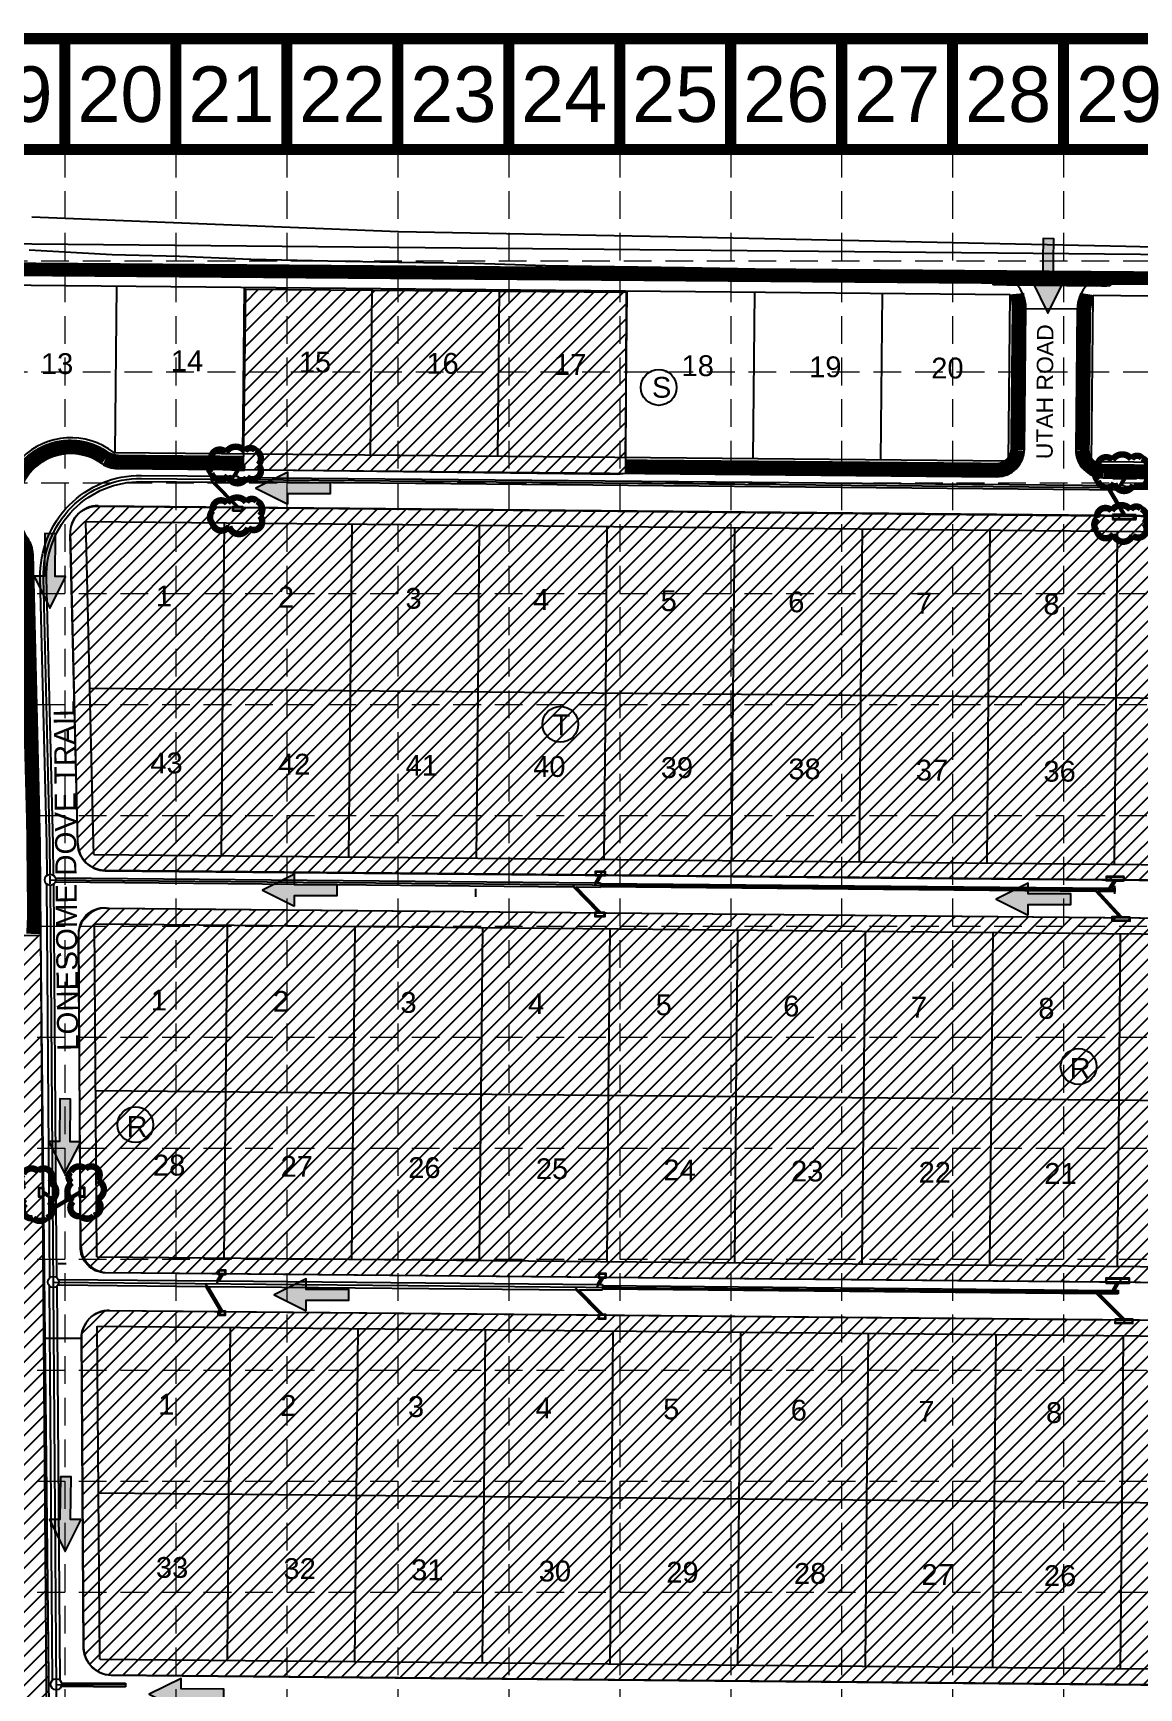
# Model space of a CAD drawing. Header units: feet. Extents: x 715 to 5843, y 11803 to 15011.
# Drawn here: x 2297 to 3094, y 13818 to 15011 of the extents above; entities that cross this region are included whole.
import ezdxf
from ezdxf.enums import TextEntityAlignment as Align

# ---------------------------------------------------------------- set-up
doc = ezdxf.new("R2010")
doc.units = ezdxf.units.FT
doc.header["$LTSCALE"] = 20
doc.header["$MEASUREMENT"] = 0
for name, pattern in [('DASHED', [1.1, 0.85, -0.25]), ('HIDDEN', [0.375, 0.25, -0.125]), ('PHANTOM', [2.5, 1.25, -0.25, 0.25, -0.25, 0.25, -0.25]), ('PROPERTY', [2.6, 2, -0.15, 0.1, -0.1, 0.1, -0.15])]:
    doc.linetypes.add(name, pattern=pattern)
doc.layers.get('0').update_dxf_attribs({"linetype": 'CONTINUOUS'})
for name, color, linetype in [('ARROWS', 252, 'CONTINUOUS'), ('BASE', 7, 'CONTINUOUS'), ('BLOCKNO', 3, 'CONTINUOUS'), ('BOUNDARY', 6, 'PHANTOM'), ('CLSTM2', 1, 'CONTINUOUS'), ('EROSION BLANKET', 84, 'CONTINUOUS'), ('EXCURB', 1, 'CONTINUOUS'), ('FUTLOTNUMBER', 1, 'CONTINUOUS'), ('GRID', 254, 'HIDDEN'), ('LEGEND', 7, 'CONTINUOUS'), ('LIMITS OF DISTURBANCE', 1, 'DASHED'), ('LL', 2, 'PROPERTY'), ('LOTNO', 2, 'CONTINUOUS'), ('PIPE1', 3, 'CONTINUOUS'), ('PROPCURB', 3, 'CONTINUOUS'), ('PROPROW', 4, 'PHANTOM'), ('ROAD', 2, 'CONTINUOUS'), ('SODDED LOT', 2, 'CONTINUOUS'), ('STNAME', 4, 'CONTINUOUS'), ('STORM', 5, 'CONTINUOUS')]:
    doc.layers.add(name, color=color, linetype=linetype)
doc.styles.get("Standard").update_dxf_attribs({"font": 'ARIAL.TTF'})

# ---------------------------------------------------------------- blocks, each defined once
blk = doc.blocks.new('STA')
blk.add_line((0, -0.49), (0, 0.49))
blk = doc.blocks.new('arrow')
blk.add_lwpolyline([(-67, -25.4), (-59.3, -25.4), (-59.6, -56.1), (-51.9, -56.2), (-51.6, -25.5), (-44, -25.5), (-55.3, -2.4), (-67, -25.4)], close=True)
at = {"color": 254}
for points in [[(-44, -25.5), (-67, -25.4), (-55.3, -2.4), (-67, -25.4)], [(-59.6, -56.1), (-51.9, -56.2), (-59.3, -25.4), (-51.6, -25.5)]]:
    blk.add_solid(points, dxfattribs=at)

msp = doc.modelspace()

# ---------------------------------------------------------------- hatches: boundary and pattern name
at = {"layer": 'SODDED LOT'}
h = msp.add_hatch(dxfattribs=at)
h.set_pattern_fill('ANSI31', color=256, scale=60, style=0)
h.paths.add_polyline_path([(2724, 14693.7), (2724.5, 14824), (2449.7, 14826.2), (2448, 14696.4), (2717.8, 14693.1)])
h = msp.add_hatch(dxfattribs=at)
h.set_pattern_fill('ANSI31', color=256, scale=60, style=0)
edge = h.paths.add_edge_path()
edge.add_line((3672.1, 13922.5), (3675.8, 14334.5))
edge.add_line((3675.8, 14334.5), (3677.6, 14341.1))
edge.add_line((3677.6, 14341.1), (3680.5, 14346.2))
edge.add_arc((3647.5, 14367.4), 39.2, 327.2409, 411.1692)
edge.add_arc((3649, 14365.9), 39.5, 54.2725, 121.9994)
edge.add_line((3628.1, 14399.4), (3618.7, 14395.5))
edge.add_line((3618.7, 14395.5), (2347.8, 14407.2))
edge.add_arc((2348.6, 14427.1), 20, 183.5482, 267.5062, ccw=False)
edge.add_line((2328.7, 14425.9), (2323.5, 14651.7))
edge.add_arc((2342.3, 14651), 18.8, 93.9173, 177.8794, ccw=False)
edge.add_line((2341, 14669.8), (3220.9, 14661.4))
edge.add_line((3220.9, 14661.4), (3901, 14655.5))
edge.add_arc((3899, 14636), 19.6, 2.6768, 84.3639, ccw=False)
edge.add_line((3918.6, 14636.9), (3918.6, 14610.3))
edge.add_arc((4253.7, 14609.5), 335.1, 179.87, 224.4724)
edge.add_arc((3997.3, 14362.4), 21.2, -29.8356, 35.5626, ccw=False)
edge.add_arc((4232.9, 14200.7), 264.7, 145.1491, 179.2381)
edge.add_arc((4826, 14252.8), 859.1, 183.2476, 201.7324)
edge.add_arc((4009.6, 13929.1), 19.2, -74.5963, 16.9561, ccw=False)
edge.add_arc((3927.8, 14305.9), 404.7, 273.2111, 282.3983, ccw=False)
edge.add_line((3950.4, 13901.8), (3691.6, 13904.7))
edge.add_arc((3691.8, 13924.6), 19.9, 188.3, 269.3744, ccw=False)
edge.add_line((3672.1, 13921.7), (3672.1, 13922.2))
edge.add_line((3672.1, 13922.2), (3672.1, 13922.5))
h = msp.add_hatch(dxfattribs=at)
h.set_pattern_fill('ANSI31', color=256, scale=60, style=0)
edge = h.paths.add_edge_path()
edge.add_line((3646.7, 14131.4), (3646.7, 14122.3))
edge.add_arc((3629.5, 14122.3), 17.2, -93.1521, 0, ccw=False)
edge.add_line((3628.6, 14105.2), (2348.8, 14117.1))
edge.add_arc((2349, 14135.4), 18.2, 176.8624, 269.4644, ccw=False)
edge.add_line((2330.8, 14136.4), (2329.5, 14361.8))
edge.add_arc((2348, 14361.9), 18.5, 79.6783, 180.34, ccw=False)
edge.add_line((2351.3, 14380.1), (3631.7, 14368.1))
edge.add_line((3631.7, 14368.1), (3640.5, 14364.8))
edge.add_line((3640.5, 14364.8), (3646.4, 14358.3))
edge.add_line((3646.4, 14358.3), (3648.6, 14353))
edge.add_line((3648.6, 14353), (3646.9, 14133.2))
edge.add_line((3646.9, 14133.2), (3646.7, 14131.4))
h = msp.add_hatch(dxfattribs=at)
h.set_pattern_fill('ANSI31', color=256, scale=60, style=0)
h.paths.add_polyline_path([(2310, 13624.8), (2302.1, 14360.3), (2170.9, 14359.3), (2176.3, 13623.3)])
h = msp.add_hatch(dxfattribs=at)
h.set_pattern_fill('ANSI31', color=256, scale=60, style=0)
edge = h.paths.add_edge_path()
edge.add_line((2348.9, 14089.9), (3628, 14078.1))
edge.add_arc((3626.7, 14058.7), 19.4, 3.6114, 86.0672, ccw=False)
edge.add_line((3646, 14060), (3641.5, 13545.1))
edge.add_arc((3621.7, 13545.3), 19.7, 273.7239, 359.4937, ccw=False)
edge.add_line((3623, 13525.6), (3392.9, 13527.8))
edge.add_arc((3393, 13547.8), 20, 183.0831, 269.4537, ccw=False)
edge.add_line((3373.1, 13546.8), (3371.6, 13757.6))
edge.add_line((3371.6, 13757.6), (3373.1, 13764.2))
edge.add_line((3373.1, 13764.2), (3377.8, 13772.1))
edge.add_arc((3343.5, 13789.8), 38.7, 332.7867, 482.3077)
edge.add_arc((3309.6, 13838.6), 20.9, 280.6255, 309.2833, ccw=False)
edge.add_line((3313.4, 13818.1), (2352.1, 13827.1))
edge.add_arc((2353, 13847.2), 20.1, 183.6401, 267.3303, ccw=False)
edge.add_line((2333, 13845.9), (2331.4, 14072.1))
edge.add_arc((2351.5, 14069.9), 20.2, 104.2491, 173.7149, ccw=False)
edge.add_line((2346.6, 14089.5), (2348.2, 14089.8))
edge.add_line((2348.2, 14089.8), (2348.9, 14089.9))

# ---------------------------------------------------------------- linework, layer by layer
at = {"color": 7}
for points in [[(2615.5, 14394.1), (2615.4, 14388.2)], [(2314.6, 14123.9), (2320.4, 14123.9)], [(2315.5, 14123.9), (2320.4, 14123.9)]]:
    msp.add_lwpolyline(points, dxfattribs=at)
at = {"layer": 'BASE', "const_width": 8}
for points in [[(719.5, 11807), (5839.5, 11807), (5839.5, 15007), (719.5, 15007)], [(799.3, 11887), (5759.7, 11886.8), (5759.6, 14927), (800.3, 14927.1)]]:
    msp.add_lwpolyline(points, close=True, dxfattribs=at)
for points in [[(2319.5, 14927), (2319.5, 15007)], [(2399.5, 14927), (2399.5, 15007)], [(2479.5, 14927), (2479.5, 15007)], [(2559.5, 14927), (2559.5, 15007)], [(2639.5, 14927), (2639.5, 15007)], [(2719.5, 14927), (2719.5, 15007)], [(2799.5, 14927), (2799.5, 15007)], [(2879.5, 14927), (2879.5, 15007)], [(2959.5, 14927), (2959.5, 15007)], [(3039.5, 14927), (3039.5, 15007)]]:
    msp.add_lwpolyline(points, dxfattribs=at)
at = {"layer": 'BOUNDARY', "color": 7, "linetype": 'Continuous'}
msp.add_line((2159.4, 14860.4), (4109.2, 14842.2), dxfattribs=at)
at = {"layer": 'CLSTM2', "color": 5}
for p, q in [((2988.6, 14831), (2988.6, 14829.5)), ((2998.6, 14830.9), (2988.6, 14831)), ((2998.6, 14830.9), (2998.6, 14829.4)), ((2998.6, 14829.4), (2988.6, 14829.5)), ((2998.6, 14830.1), (3063.2, 14829.5)), ((3063.2, 14830.3), (3063.2, 14828.8)), ((3073.2, 14830.2), (3063.2, 14830.3)), ((3073.2, 14828.7), (3063.2, 14828.8)), ((3073.2, 14830.2), (3073.2, 14828.7))]:
    msp.add_line(p, q, dxfattribs=at)
for points in [[(2998.6, 14830.1, 0.15), (2988.6, 14830.2, 4.327068)], [(2998.6, 14830.1, -0.15), (2988.6, 14830.2, -17.30884)], [(3063.2, 14829.5, -0.15), (3073.2, 14829.4, -0.298014)], [(3063.2, 14829.5, 0.15), (3073.2, 14829.4, -0.564383)]]:
    msp.add_lwpolyline(points, format="xyb", dxfattribs=at)
at = {"layer": 'EROSION BLANKET', "const_width": 10}
for points in [[(3006.2, 14823.1), (3007.1, 14814), (3006, 14710.1, -0.385732), (2991.3, 14696.3), (2724.2, 14698.7)], [(3056.2, 14822.9), (3054.4, 14811.6), (3053.4, 14709.9, 0.393818), (3068.1, 14695.4), (3335.8, 14693)], [(2296.6, 14361.5), (2297.2, 14375.3), (2296.5, 14441.3), (2295.1, 14495), (2293, 14572.3), (2291.7, 14636), (2290.9, 14639.9), (2288.5, 14643.8), (2283.5, 14652.4), (2280.6, 14662.4), (2280.6, 14675.9, -0.567201), (2349.1, 14704.6, 0.103716), (2358.8, 14702.1), (2447.8, 14701.3)]]:
    msp.add_lwpolyline(points, format="xyb", dxfattribs=at)
at = {"layer": 'EXCURB', "color": 7}
for p, q in [((2331.4, 14069.9), (2333, 13846.9)), ((2352.8, 13827.1), (3310.2, 13818.1))]:
    msp.add_line(p, q, dxfattribs=at)
msp.add_lwpolyline([(2334.7, 13558.3, -0.126663), (2307.4, 13661.2), (2304.4, 14069.7)], format="xyb", dxfattribs=at)
msp.add_arc((2353, 13847.1), 20, 180.4253, 269.4664, dxfattribs=at)
at = {"layer": 'GRID', "color": 252, "linetype": 'HIDDEN', "lineweight": 0, "ltscale": 4}
for p, q in [((2319.5, 14927), (2319.5, 12126.7)), ((2399.5, 14927), (2399.5, 12126.7)), ((2479.5, 14927), (2479.5, 12126.7)), ((2559.5, 14927), (2559.5, 12126.7)), ((2639.5, 14927), (2639.5, 12126.7)), ((2719.5, 14927), (2719.5, 12126.7)), ((2799.5, 14927), (2799.5, 12126.7)), ((2879.5, 14927), (2879.5, 12126.7)), ((2959.5, 14927), (2959.5, 12126.7)), ((3039.5, 14927), (3039.5, 12126.7)), ((802.4, 14846.7), (5762.4, 14846.7)), ((802.4, 14766.7), (5762.4, 14766.7)), ((802.4, 14686.7), (5762.4, 14686.7)), ((799.5, 14607), (5759.5, 14607)), ((799.5, 14527), (5759.5, 14527)), ((799.5, 14447), (5759.5, 14447)), ((799.5, 14367), (5759.5, 14367)), ((799.5, 14287), (5759.5, 14287)), ((799.5, 14207), (5759.5, 14207)), ((799.5, 14127), (5759.5, 14127)), ((799.5, 14047), (5759.5, 14047)), ((799.5, 13967), (5759.5, 13967)), ((799.5, 13887), (5759.5, 13887))]:
    msp.add_line(p, q, dxfattribs=at)
at = {"layer": 'LEGEND', "color": 170, "ltscale": 100, "const_width": 4.65}
for points in [[(2435.6, 14708.7, 0.520567), (2435.6, 14708.7, 0.765195), (2425.1, 14703.4, 0.417879), (2425, 14693.9, 0.6649), (2437, 14692.1, 0.744833), (2450.6, 14690.9, 0.975642), (2459, 14699.7, 0.520567), (2456.9, 14710.2, 0.520567), (2449.2, 14709.5, 0.540264), (2435.6, 14708.7)], [(3074.8, 14703.2, 0.520567), (3074.8, 14703.2, 0.765195), (3064.2, 14697.9, 0.417879), (3064.2, 14688.3, 0.6649), (3076.2, 14686.5, 0.744833), (3089.8, 14685.4, 0.975642), (3098.2, 14694.1, 0.520567), (3096.1, 14704.6, 0.520567), (3088.4, 14703.9, 0.540264), (3074.8, 14703.2)], [(2436.6, 14672.1, 0.520567), (2436.6, 14672.1, 0.765195), (2426.1, 14666.8, 0.417879), (2426, 14657.3, 0.6649), (2438, 14655.4, 0.744833), (2451.6, 14654.3, 0.975642), (2460, 14663, 0.520567), (2457.9, 14673.5, 0.520567), (2450.2, 14672.8, 0.540264), (2436.6, 14672.1)], [(3074.2, 14666.6, 0.520567), (3074.2, 14666.6, 0.765195), (3063.7, 14661.3, 0.417879), (3063.6, 14651.8, 0.6649), (3075.6, 14649.9, 0.744833), (3089.2, 14648.8, 0.975642), (3097.6, 14657.5, 0.520567), (3095.5, 14668, 0.520567), (3087.8, 14667.3, 0.540264), (3074.2, 14666.6)], [(2291.1, 14167, 0.520567), (2291.1, 14167, 0.765195), (2296.5, 14156.6, 0.417879), (2306.1, 14156.6, 0.6649), (2307.7, 14168.7, 0.744833), (2308.7, 14182.2, 0.975642), (2299.9, 14190.6, 0.520567), (2289.4, 14188.4, 0.520567), (2290.2, 14180.7, 0.540264), (2291.1, 14167)], [(2325.4, 14168.6, 0.520567), (2325.4, 14168.6, 0.765195), (2330.8, 14158.1, 0.417879), (2340.3, 14158.2, 0.6649), (2342, 14170.2, 0.744833), (2343, 14183.8, 0.975642), (2334.2, 14192.1, 0.520567), (2323.7, 14189.9, 0.520567), (2324.5, 14182.2, 0.540264), (2325.4, 14168.6)]]:
    msp.add_lwpolyline(points, format="xyb", close=True, dxfattribs=at)
at = {"layer": 'LIMITS OF DISTURBANCE', "ltscale": 6, "const_width": 10}
msp.add_lwpolyline([(2147.1, 14841.8), (4325.8, 14824.6), (4322.5, 14276, 0.228823), (4530.4, 13839, -0.181001), (4660.5, 13495.5), (4695.2, 12495.4, -0.27885), (4681.9, 12465.4), (4515.1, 12446.5, 0.033187), (4191.3, 12362.9, -0.030388), (3906.8, 12323), (2834.2, 12313.7), (2788.1, 12341.4), (2766.9, 12383.1), (2741.2, 12424.4), (2621.6, 12595.7), (2453.2, 12924.8), (2440.4, 13153.4), (2304.9, 13448.8), (2166.2, 13622.5), (2152.1, 14841)], format="xyb", close=True, dxfattribs=at)
at = {"layer": 'LL', "color": 7, "linetype": 'Continuous'}
for p, q in [((2355.8, 14708.6), (2356.9, 14828.6)), ((2447.8, 14707.7), (2448.9, 14827.7)), ((2539.8, 14706.8), (2540.9, 14826.8)), ((2631.7, 14706), (2632.9, 14826)), ((2723.7, 14705.1), (2724.9, 14825.1)), ((2815.7, 14704.3), (2816.9, 14824.3)), ((2907.7, 14703.4), (2908.9, 14823.4)), ((2433.4, 14537.8), (2434.5, 14657.8)), ((2525.4, 14537), (2526.5, 14657)), ((2617.4, 14536.1), (2618.5, 14656.1)), ((2709.4, 14535.3), (2710.5, 14655.3)), ((2801.4, 14534.4), (2802.5, 14654.4)), ((2893.4, 14533.5), (2894.5, 14653.5)), ((2985.4, 14532.7), (2986.5, 14652.7)), ((3077.4, 14531.8), (3078.5, 14651.8)), ((2337.5, 14538.7), (3918, 14524)), ((2432.3, 14417.8), (2433.4, 14537.8)), ((2524.3, 14417), (2525.4, 14537)), ((2616.3, 14416.1), (2617.4, 14536.1)), ((2708.3, 14415.3), (2709.4, 14535.3)), ((2800.3, 14414.4), (2801.4, 14534.4)), ((2892.3, 14413.6), (2893.4, 14533.5)), ((2984.3, 14412.7), (2985.4, 14532.7)), ((3076.3, 14411.8), (3077.4, 14531.8)), ((2435.6, 14247.8), (2436.7, 14367.8)), ((2527.6, 14246.9), (2528.7, 14366.9)), ((2619.5, 14246.1), (2620.7, 14366.1)), ((2711.5, 14245.2), (2712.7, 14365.2)), ((2803.5, 14244.4), (2804.7, 14364.4)), ((2895.5, 14243.5), (2896.7, 14363.5)), ((2987.5, 14242.7), (2988.7, 14362.7)), ((3079.5, 14241.8), (3080.6, 14361.8)), ((2341.6, 14248.7), (3636.4, 14236.6)), ((2434.4, 14127.8), (2435.6, 14247.8)), ((2526.4, 14126.9), (2527.6, 14246.9)), ((2618.4, 14126.1), (2619.5, 14246.1)), ((2710.4, 14125.2), (2711.5, 14245.2)), ((2802.4, 14124.4), (2803.5, 14244.4)), ((2894.4, 14123.5), (2895.5, 14243.5)), ((2986.4, 14122.7), (2987.5, 14242.7)), ((3078.4, 14121.8), (3079.5, 14241.8)), ((2437.7, 13957.8), (2438.8, 14077.8)), ((2529.7, 13956.9), (2530.8, 14076.9)), ((2621.7, 13956.1), (2622.8, 14076)), ((2713.7, 13955.2), (2714.8, 14075.2)), ((2805.7, 13954.3), (2806.8, 14074.3)), ((2897.7, 13953.5), (2898.8, 14073.5)), ((2989.7, 13952.6), (2990.8, 14072.6)), ((3081.7, 13951.8), (3082.8, 14071.8)), ((2343.7, 13958.6), (3633.7, 13946.6)), ((2436.6, 13837.8), (2437.7, 13957.8)), ((2528.6, 13836.9), (2529.7, 13956.9)), ((2620.6, 13836.1), (2621.7, 13956.1)), ((2712.6, 13835.2), (2713.7, 13955.2)), ((2804.6, 13834.3), (2805.7, 13954.3)), ((2896.6, 13833.5), (2897.7, 13953.5)), ((2988.6, 13832.6), (2989.7, 13952.6)), ((3080.6, 13831.8), (3081.7, 13951.8))]:
    msp.add_line(p, q, dxfattribs=at)
at = {"layer": 'LOTNO', "color": 7}
for centre in [(2747.6, 14755.5), (2676.7, 14512.7), (3050.3, 14265.9), (2370.3, 14223.9)]:
    msp.add_circle(centre, 12.9, dxfattribs=at)
at = {"layer": 'PIPE1', "color": 5}
for p, q in [((2998.6, 14830.9), (3063.2, 14830.3)), ((2998.6, 14829.4), (3063.2, 14828.8))]:
    msp.add_line(p, q, dxfattribs=at)
at = {"layer": 'PROPCURB', "color": 7}
for p, q in [((3011.3, 14711), (3012.3, 14812.7)), ((3049.3, 14812), (3012.3, 14812.3)), ((3049.3, 14812), (3048.3, 14710.6)), ((2357.4, 14697), (2991.1, 14691.1)), ((3068.1, 14690.4), (3884.7, 14682.8)), ((2343.4, 14670.2), (3898.9, 14655.7)), ((2328.7, 14426.6), (2323.2, 14649.7)), ((2301.7, 14426.4), (2296.5, 14635.3)), ((2304.4, 14069.7), (2301.7, 14426.4)), ((2348.5, 14407.1), (3614.8, 14395.3)), ((2349.4, 14380.1), (3629.1, 14368.2)), ((2330.9, 14136.9), (2329.2, 14360)), ((3626.6, 14105.2), (2350.7, 14117.1)), ((2351.6, 14090.1), (3626.4, 14078.2)), ((2331.4, 14069.9), (2304.4, 14069.7))]:
    msp.add_line(p, q, dxfattribs=at)
for centre, radius, start, end in [((2987.3, 14812.9), 25, 359.4664, 89.4815), ((3074.3, 14811.7), 25, 88.9157, 179.4664), ((2323.8, 14669.3), 38.5, 54.7331, 216.1566), ((2357.6, 14717), 20, 234.7331, 269.4664), ((2991.3, 14711.1), 20, 269.4664, 359.4664), ((3068.3, 14710.4), 20, 179.4664, 269.4664), ((2343.2, 14650.2), 20, 89.4664, 181.4233), ((2276.5, 14634.8), 20, 1.4233, 36.1566), ((2348.7, 14427.1), 20, 181.4233, 269.4664), ((2349.2, 14360.1), 20, 89.4664, 180.4253), ((2350.9, 14137.1), 20, 180.4253, 269.4664), ((2351.4, 14070.1), 20, 89.4664, 180.4253)]:
    msp.add_arc(centre, radius, start, end, dxfattribs=at)
at = {"layer": 'PROPROW', "color": 7, "linetype": 'Continuous'}
for p, q in [((2160.2, 14830.4), (3000.9, 14822.6)), ((2999.7, 14702.6), (3000.9, 14822.6)), ((3059.7, 14702), (3060.8, 14822)), ((3060.8, 14822), (4108.9, 14812.2)), ((2354.7, 14708.6), (2999.7, 14702.6)), ((3887.6, 14694.3), (3059.7, 14702)), ((2340.2, 14427), (2334.5, 14658.8)), ((2334.5, 14658.8), (3907.3, 14644.1)), ((2340.3, 14418.7), (2340.2, 14427)), ((2340.3, 14418.7), (3617.8, 14406.8)), ((2340.7, 14368.7), (3637.5, 14356.6)), ((2342.4, 14128.7), (2340.7, 14368.7)), ((2342.4, 14128.7), (3635.2, 14116.6)), ((2342.8, 14078.7), (3634.8, 14066.6)), ((2344.6, 13838.6), (2342.8, 14078.7))]:
    msp.add_line(p, q, dxfattribs=at)
msp.add_lwpolyline([(2344.6, 13838.6), (3313.1, 13829.6, -0.880654), (3383.1, 13759.3), (3384.3, 13538.9)], format="xyb", dxfattribs=at)
msp.add_arc((2323.8, 14669.3), 50, 51.7943, 219.0954, dxfattribs=at)
at = {"layer": 'ROAD', "color": 7}
for p, q in [((2353.5, 14851.2), (2293.6, 14854.6)), ((2402, 14849.9), (2353.5, 14851.2)), ((2453.6, 14847.8), (2402, 14849.9)), ((2509, 14846.6), (2453.6, 14847.8)), ((2559.7, 14845.7), (2509, 14846.6)), ((2614.7, 14844.8), (2559.7, 14845.7)), ((2666, 14843.3), (2614.7, 14844.8)), ((2715.7, 14842.6), (2666, 14843.3)), ((2766.2, 14841.8), (2715.7, 14842.6)), ((2817.2, 14840.8), (2766.2, 14841.8)), ((2868.4, 14840.1), (2817.2, 14840.8)), ((2928, 14839.7), (2868.4, 14840.1)), ((2982.1, 14838), (2928, 14839.7)), ((2987.5, 14837.9), (2982.1, 14838)), ((3083.9, 14836.6), (3074.7, 14836.7)), ((3137.4, 14835.1), (3083.9, 14836.6))]:
    msp.add_line(p, q, dxfattribs=at)
for points in [[(2295.7, 14878.5), (2559.9, 14868), (2767.4, 14864.1), (2982.3, 14859.6), (3084.3, 14857.5), (3286.4, 14852.5), (3590.6, 14848.9), (3689.5, 14848.8), (3740.4, 14848.1), (3895.3, 14849.4), (4056.2, 14847.5), (4273, 14846.5)], [(3074.7, 14836.7), (3034.4, 14837.5), (2987.5, 14837.9)]]:
    msp.add_lwpolyline(points, dxfattribs=at)
at = {"layer": 'SODDED LOT'}
for points in [[(2724, 14693.7), (2724.5, 14824), (2449.7, 14826.2), (2448, 14696.4), (2717.8, 14693.1)], [(2310, 13624.8), (2302.1, 14360.3), (2170.9, 14359.3), (2176.3, 13623.3), (2310, 13624.8)]]:
    msp.add_lwpolyline(points, close=True, dxfattribs=at)
for points in [[(3672.1, 13922.5), (3675.8, 14334.5), (3677.6, 14341.1), (3680.5, 14346.2, 0.383505), (3672.1, 14398, 0.304428), (3628.1, 14399.4), (3618.7, 14395.5), (2347.8, 14407.2, -0.383654), (2328.7, 14425.9), (2323.5, 14651.7, -0.383674), (2341, 14669.8), (3220.9, 14661.4), (3901, 14655.5, -0.372329), (3918.6, 14636.9), (3918.6, 14610.3, 0.197109), (4014.5, 14374.7, -0.293359), (4015.7, 14351.9, 0.149848), (3968.2, 14204.2, 0.08083), (4027.9, 13934.7, -0.422172), (4014.7, 13910.6, -0.040108), (3950.4, 13901.8), (3691.6, 13904.7, -0.369288), (3672.1, 13921.7), (3672.1, 13922.2)], [(3646.7, 14131.4), (3646.7, 14122.3, -0.430421), (3628.6, 14105.2), (2348.8, 14117.1, -0.427578), (2330.8, 14136.4), (2329.5, 14361.8, -0.469827), (2351.3, 14380.1), (3631.7, 14368.1), (3640.5, 14364.8), (3646.4, 14358.3), (3648.6, 14353), (3646.9, 14133.2)], [(2348.9, 14089.9), (3628, 14078.1, -0.376153), (3646, 14060), (3641.5, 13545.1, -0.392751), (3623, 13525.6), (3392.9, 13527.8, -0.39578), (3373.1, 13546.8), (3371.6, 13757.6), (3373.1, 13764.2), (3377.8, 13772.1, 0.764012), (3322.8, 13822.5, -0.125699), (3313.4, 13818.1), (2352.1, 13827.1, -0.382314), (2333, 13845.9), (2331.4, 14072.1, -0.312738), (2346.6, 14089.5), (2348.2, 14089.8)]]:
    msp.add_lwpolyline(points, format="xyb", close=True, dxfattribs=at)
at = {"layer": 'STORM', "color": 5}
for p, q in [((2444.1, 14669.2), (2424.3, 14689.4)), ((2440.3, 14689.3), (2444.3, 14696.2)), ((2440.7, 14691.5), (2443.2, 14695.7)), ((2442.4, 14691.5), (2444.9, 14695.7)), ((3075.1, 14693.4), (3075.1, 14689.9)), ((3092.1, 14693.2), (3075.1, 14693.4)), ((3075.1, 14689.9), (3082.5, 14689.8)), ((3075.6, 14690.4), (3075.6, 14692.9)), ((3075.6, 14692.9), (3091.6, 14692.7)), ((3091.6, 14690.2), (3075.6, 14690.4)), ((3083.6, 14690.3), (3079.5, 14683.3)), ((3082.5, 14689.8), (3079.5, 14684.8)), ((3084.2, 14689.8), (3081.3, 14684.8)), ((3084.2, 14689.8), (3092.1, 14689.7)), ((3091.6, 14692.7), (3091.6, 14690.2)), ((3092.1, 14689.7), (3092.1, 14693.2)), ((2442.6, 14669.7), (2425.4, 14687.2)), ((2444.7, 14669.7), (2427.6, 14687.1)), ((3070.6, 14683.4), (3082.2, 14663.8)), ((3071.5, 14683.4), (3083.4, 14663.3)), ((3072.4, 14683.4), (3083.9, 14663.8)), ((3074.9, 14663.9), (3074.8, 14660.4)), ((3082.2, 14663.8), (3074.9, 14663.9)), ((3091.9, 14663.7), (3083.9, 14663.8)), ((3091.8, 14660.2), (3091.9, 14663.7)), ((3074.8, 14660.4), (3091.8, 14660.2)), ((3075.3, 14660.9), (3075.4, 14663.4)), ((3091.3, 14660.7), (3075.3, 14660.9)), ((3075.4, 14663.4), (3091.4, 14663.2)), ((3091.4, 14663.2), (3091.3, 14660.7)), ((2705.6, 14403.8), (2701.6, 14396.8)), ((2704.4, 14403.3), (2701.6, 14398.3)), ((2706.2, 14403.3), (2703.3, 14398.3)), ((2705.3, 14376.8), (2685.5, 14397)), ((2703.8, 14377.3), (2686, 14395.5)), ((2705.9, 14377.3), (2688.1, 14395.5)), ((3080.9, 14373.3), (3062.4, 14393.5)), ((3079.5, 14373.8), (3062.5, 14392.3)), ((3081.5, 14373.8), (3064.5, 14392.3)), ((3075.4, 14399.8), (3072.2, 14394.5)), ((3076.5, 14400.3), (3072.4, 14393.4)), ((3072.4, 14393.4), (3076.4, 14393.3)), ((3077.1, 14399.8), (3074, 14394.5)), ((3076.4, 14394.7), (3076.4, 14391.9)), ((2706.7, 14086.8), (2686.9, 14107)), ((2705.2, 14087.3), (2687.8, 14104.9)), ((2707.3, 14087.3), (2689.9, 14104.9)), ((2707, 14113.8), (2703, 14106.8)), ((2705.8, 14113.3), (2703.2, 14108.8)), ((2707.5, 14113.3), (2705, 14108.8)), ((3083, 14083.3), (3062.9, 14103.5)), ((3077.4, 14109.8), (3074.6, 14104.5)), ((3078.5, 14110.3), (3074.9, 14103.3)), ((3079.1, 14109.8), (3076.3, 14104.5)), ((3078.9, 14104.7), (3078.8, 14101.9)), ((3081.5, 14083.8), (3062.9, 14102.3)), ((3083.6, 14083.8), (3065.1, 14102.3)), ((2313.2, 13820.4), (2363.2, 13820)), ((2317, 13821.6), (2363.2, 13821.2)), ((2317, 13819.1), (2363.2, 13818.7)), ((2363.2, 13821.4), (2363.2, 13818.6))]:
    msp.add_line(p, q, dxfattribs=at)
for points in [[(2306.7, 14403.8), (2306.5, 14426.4), (2301.7, 14618.1, -0.424253), (2374.6, 14692.1), (2440.7, 14691.5)], [(2308.9, 14404.5), (2308.7, 14426.5), (2304, 14618.2, -0.424253), (2374.6, 14689.9), (3807.6, 14676.5)], [(2311.2, 14403.8), (2311, 14426.5), (2306.2, 14618.2, -0.424253), (2374.6, 14687.6), (2425.4, 14687.2)], [(2287.5, 13586.5, 0.192048), (2314.5, 13655.5), (2309, 14396.5)]]:
    msp.add_lwpolyline(points, format="xyb", dxfattribs=at)
for points in [[(2443.2, 14695.7), (2439.8, 14695.8), (2439.9, 14699.3)], [(2439.9, 14699.3), (2448.9, 14699.2), (2448.8, 14695.7), (2444.9, 14695.7)], [(2442.4, 14691.5), (2444.3, 14691.5)], [(2444.3, 14691.5), (2444.2, 14687)], [(2444.3, 14690.7), (3079.5, 14684.8)], [(2444.3, 14687.7), (3083.5, 14681.8)], [(2427.6, 14687.1), (2444.2, 14687)], [(3081.3, 14684.8), (3083.5, 14684.8)], [(3083.5, 14684.8), (3083.5, 14681.8)], [(3083.5, 14684.3), (3791.2, 14677.7)], [(3083.5, 14682.3), (3803.3, 14675.6)], [(2440.6, 14666.2), (2440.6, 14669.7), (2442.6, 14669.7)], [(2444.7, 14669.7), (2447.6, 14669.7), (2447.6, 14666.2), (2440.6, 14666.2)], [(2312.6, 14402), (2701.6, 14398.3)], [(2704.4, 14403.3), (2702.1, 14403.3), (2702.1, 14406.8), (2709.1, 14406.8)], [(2709.1, 14406.8), (2709.1, 14403.3), (2706.2, 14403.3)], [(3083.1, 14402.8), (3070.1, 14402.9), (3070, 14399.9), (3075.4, 14399.8)], [(3076, 14402.8), (3071.1, 14402.9)], [(3077.1, 14399.8), (3083, 14399.8), (3083.1, 14402.8)], [(2308.1, 14173.5), (2306.4, 14397.3)], [(2308.9, 14400.5), (2778, 14396.1), (3076.4, 14393.3)], [(2313.2, 14165.6), (2311.4, 14397.4)], [(2312.6, 14399), (2686, 14395.5)], [(2688.1, 14395.5), (2705.6, 14395.3)], [(2703.3, 14398.3), (2705.6, 14398.3)], [(2705.6, 14398.3), (2705.6, 14395.3)], [(2705.6, 14397.9), (3072.2, 14394.5)], [(2705.6, 14395.7), (3062.5, 14392.3)], [(3064.5, 14392.3), (3076.4, 14392.2)], [(3074, 14394.5), (3076.4, 14394.5)], [(2708.8, 14377.3), (2708.8, 14373.8), (2701.8, 14373.8), (2701.8, 14377.3), (2703.8, 14377.3)], [(2705.9, 14377.3), (2708.8, 14377.3)], [(3079.5, 14373.8), (3074.4, 14373.9), (3074.4, 14370.9), (3087.4, 14370.7), (3087.4, 14373.7)], [(3079.5, 14373.8), (3075.4, 14373.8)], [(3087.4, 14373.7), (3081.5, 14373.8)], [(2300.6, 14178.6), (2304.1, 14178.6), (2304.1, 14175.7)], [(2304.1, 14174), (2304.1, 14171.6), (2300.6, 14171.6), (2300.6, 14178.6)], [(2303.6, 14175.1), (2310.6, 14171.3)], [(2304.1, 14175.7), (2308.1, 14173.5)], [(2330.6, 14175.3), (2310.7, 14163.3)], [(2330.1, 14175.9), (2313.2, 14165.6)], [(2330.1, 14178.8), (2333.6, 14178.8), (2333.6, 14171.8), (2330.1, 14171.8), (2330.1, 14174.1)], [(2330.1, 14175.9), (2330.1, 14178.8)], [(2304.1, 14174), (2308.1, 14171.8)], [(2308.6, 14113.6), (2308.1, 14171.8)], [(2330.1, 14174.1), (2313.2, 14163.9)], [(2313.6, 14113.6), (2313.2, 14163.9)], [(2432.7, 14116.3), (2428.8, 14109.4)], [(2431.6, 14115.8), (2429.1, 14111.4)], [(2431.6, 14115.8), (2430.2, 14115.8), (2430.3, 14119.3)], [(2430.3, 14119.3), (2435.3, 14119.3), (2435.2, 14115.8), (2433.3, 14115.8)], [(2433.3, 14115.8), (2430.8, 14111.3)], [(2704.5, 14116.8), (2709.5, 14116.8), (2709.5, 14113.3), (2707.5, 14113.3)], [(2705.8, 14113.3), (2704.5, 14113.3), (2704.5, 14116.8)], [(2310.5, 13823.3), (2308.3, 14107.5)], [(2311.1, 14110.5), (3078.9, 14103.3)], [(2316, 13823.3), (2313.8, 14107.6)], [(2314.5, 14108.4), (2421.1, 14107.4)], [(2314.6, 14112.4), (2429.1, 14111.4)], [(2432.5, 14089.3), (2420.8, 14109.4)], [(2431.3, 14089.8), (2421.1, 14107.4)], [(2433.1, 14089.8), (2422.8, 14107.4)], [(2422.8, 14107.4), (2687.8, 14104.9)], [(2430.8, 14111.3), (2703.2, 14108.8)], [(2689.9, 14104.9), (2707, 14104.8)], [(2705, 14108.8), (2707, 14108.8)], [(2707, 14108.8), (2707, 14104.8)], [(2707, 14107.9), (3074.6, 14104.5)], [(2707, 14105.6), (3062.9, 14102.3)], [(3079.1, 14109.8), (3087, 14109.8), (3087, 14113.3), (3070, 14113.3), (3070, 14109.8)], [(3070, 14109.8), (3077.4, 14109.8)], [(3076.3, 14104.5), (3078.9, 14104.4)], [(3065.1, 14102.3), (3078.8, 14102.2)], [(2430, 14089.8), (2431.3, 14089.8)], [(2433.1, 14089.8), (2435, 14089.8), (2435, 14086.3), (2430, 14086.3), (2430, 14089.8)], [(2704.2, 14087.3), (2705.2, 14087.3)], [(2707.3, 14087.3), (2709.2, 14087.3), (2709.2, 14083.8), (2704.2, 14083.8), (2704.2, 14087.3)], [(3081.5, 14083.8), (3076.6, 14083.8), (3076.5, 14080.8), (3089.5, 14080.7), (3089.6, 14083.7)], [(3089.6, 14083.7), (3083.6, 14083.8)]]:
    msp.add_lwpolyline(points, dxfattribs=at)
for points in [[(2440.4, 14698.8), (2448.4, 14698.7), (2448.3, 14696.2), (2440.3, 14696.3)], [(2441.1, 14666.7), (2441.1, 14669.2), (2447.1, 14669.2), (2447.1, 14666.7)], [(2708.6, 14406.3), (2708.6, 14403.8), (2702.6, 14403.8), (2702.6, 14406.3)], [(3082.5, 14400.3), (3070.5, 14400.4), (3070.6, 14402.4), (3082.6, 14402.3)], [(2708.3, 14376.8), (2708.3, 14374.3), (2702.3, 14374.3), (2702.3, 14376.8)], [(3086.9, 14371.2), (3074.9, 14371.4), (3074.9, 14373.4), (3086.9, 14373.2)], [(2301.1, 14178.1), (2303.6, 14178.1), (2303.6, 14172.1), (2301.1, 14172.1)], [(2330.6, 14178.3), (2333.1, 14178.3), (2333.1, 14172.3), (2330.6, 14172.3)], [(2430.8, 14118.8), (2434.8, 14118.8), (2434.7, 14116.3), (2430.7, 14116.3)], [(2705, 14116.3), (2709, 14116.3), (2709, 14113.8), (2705, 14113.8)], [(3070.5, 14112.8), (3086.5, 14112.8), (3086.5, 14110.3), (3070.5, 14110.3)], [(2430.5, 14089.3), (2434.5, 14089.3), (2434.5, 14086.8), (2430.5, 14086.8)], [(2704.7, 14086.8), (2708.7, 14086.8), (2708.7, 14084.3), (2704.7, 14084.3)], [(3089, 14081.2), (3077, 14081.3), (3077, 14083.3), (3089, 14083.2)]]:
    msp.add_lwpolyline(points, close=True, dxfattribs=at)
for centre in [(2308.9, 14400.5), (2311.1, 14110.5), (2313.2, 13820.4)]:
    msp.add_circle(centre, 4, dxfattribs=at)

# ---------------------------------------------------------------- block references
at = {"layer": 'ARROWS'}
for p, rotation in [((2972.8, 14806.6), 180), ((2454.4, 14738.2), 90.36742508659253), ((2253.2, 14593.9), 180), ((2459.3, 14448.4), 90.36742508659253), ((2988.2, 14441.9), 90.36742508659253), ((2263.9, 14186.3), 180), ((2467.7, 14156.6), 90.36742508659253), ((2264.3, 13913.9), 180), ((2377.5, 13868.6), 90.3674250865926)]:
    msp.add_blockref('arrow', p, dxfattribs=dict(at, rotation=rotation))
at = {"layer": 'STORM', "color": 5, "xscale": 6, "yscale": 6, "zscale": 6, "rotation": 359.4663091384434}
for p in [(2308.9, 14400.5), (3076.4, 14393.3)]:
    msp.add_blockref('STA', p, dxfattribs=at)

# ---------------------------------------------------------------- texts
at = {"layer": 'BASE'}
for s, p in [('19', (2279.5, 14967)), ('20', (2359.5, 14967)), ('21', (2439.5, 14967)), ('22', (2519.5, 14967)), ('23', (2599.5, 14967)), ('24', (2679.5, 14967)), ('25', (2759.5, 14967)), ('26', (2839.5, 14967)), ('27', (2919.5, 14967)), ('28', (2999.5, 14967)), ('29', (3079.5, 14967))]:
    msp.add_text(s, height=40, dxfattribs=at).set_placement(p, align=Align.MIDDLE_CENTER)
at = {"layer": 'BLOCKNO', "color": 7}
for s, p in [(' S', (2736.9, 14748.1)), (' T', (2665.2, 14504.8)), (' R', (3038.1, 14257.1)), (' R', (2358.1, 14215.1))]:
    msp.add_text(s, height=15, dxfattribs=at).set_placement(p)
at = {"layer": 'FUTLOTNUMBER', "color": 7}
for s, p in [('1', (2386.8, 14014.9)), ('2', (2474.8, 14014)), ('3', (2566.8, 14013.2)), ('4', (2658.8, 14012.3)), ('5', (2750.8, 14011.5)), ('6', (2842.8, 14010.6)), ('7', (2934.8, 14009.8)), ('8', (3026.8, 14008.9)), ('33', (2385.1, 13897.2)), ('32', (2477.1, 13896.4)), ('31', (2569.1, 13895.5)), ('30', (2661.1, 13894.6)), ('29', (2753.1, 13893.8)), ('28', (2845.1, 13892.9)), ('27', (2937.1, 13892.1)), ('26', (3025.3, 13891.3))]:
    msp.add_text(s, height=15, dxfattribs=at).set_placement(p)
at = {"layer": 'LOTNO', "color": 7}
for s, p in [('13', (2302.2, 14765.2)), ('14', (2395.9, 14767.2)), ('15', (2488.1, 14766.3)), ('16', (2580.1, 14765.4)), ('17', (2672.1, 14764.6)), ('18', (2764.1, 14763.7)), ('19', (2856.1, 14762.9)), ('20', (2944.1, 14762)), ('1', (2385, 14597.7)), ('2', (2473, 14596.8)), ('3', (2565, 14596)), ('4', (2657, 14595.1)), ('5', (2749, 14594.3)), ('6', (2841, 14593.4)), ('7', (2933, 14592.5)), ('8', (3025, 14591.7)), ('43', (2381.1, 14477.3)), ('42', (2473.1, 14476.4)), ('41', (2565.1, 14475.6)), ('40', (2657.1, 14474.7)), ('39', (2749.1, 14473.9)), ('38', (2841.1, 14473)), ('37', (2933, 14472.1)), ('36', (3025, 14471.3)), ('1', (2381.4, 14306.3)), ('2', (2469.4, 14305.4)), ('3', (2561.4, 14304.6)), ('4', (2653.4, 14303.7)), ('5', (2745.4, 14302.9)), ('6', (2837.4, 14302)), ('7', (2929.4, 14301.2)), ('8', (3021.3, 14300.3)), ('28', (2383, 14187.3)), ('27', (2475, 14186.4)), ('26', (2567, 14185.5)), ('25', (2659, 14184.7)), ('24', (2751, 14183.8)), ('23', (2843, 14183)), ('22', (2935, 14182.1)), ('21', (3025.6, 14181.3))]:
    msp.add_text(s, height=15, dxfattribs=at).set_placement(p)
at = {"layer": 'STNAME', "color": 7}
for s, height, rotation, p in [('UTAH ROAD', 11.83, 89.654, (3031.6, 14703.7)), ('LONESOME DOVE TRAIL', 15.21, 90.6041, (2329.2, 14277.2))]:
    msp.add_text(s, height=height, rotation=rotation, dxfattribs=at).set_placement(p)

doc.saveas('drawing.dxf')
